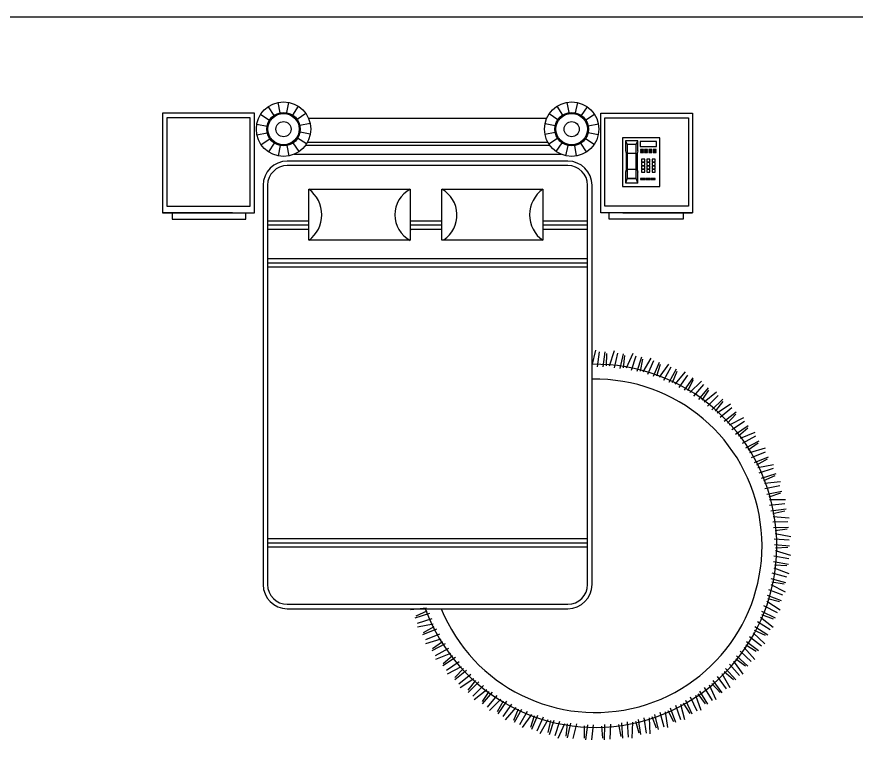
# Model space of a CAD drawing. Header units: millimetres. Extents: x 1787 to 68324, y 1435 to 30835.
# Drawn here: x 9544 to 13195, y 9715 to 12876 of the extents above; entities that cross this region are included whole.
import ezdxf

# ---------------------------------------------------------------- set-up
doc = ezdxf.new("R2010")
doc.units = ezdxf.units.MM
doc.layers.add('www.cad-blocks.net', color=7, linetype='Continuous')

# ---------------------------------------------------------------- blocks, each defined once
blk = doc.blocks.new('A$C78153961')
for p, q in [((0.4585, 2.7513), (0.4843, 2.714)), ((0.5008, 2.7696), (0.5104, 2.7253)), ((0.5469, 2.7704), (0.5388, 2.7258)), ((0.5898, 2.7534), (0.5653, 2.7153)), ((1.7147, 2.7534), (1.7393, 2.7153)), ((1.7577, 2.7704), (1.7658, 2.7258)), ((1.8038, 2.7696), (1.7942, 2.7253)), ((1.8461, 2.7513), (1.8203, 2.714)), ((0.3997, 2.7237), (0, 2.7237)), ((0.0177, 2.7035), (0.0177, 2.3188)), ((0.381, 2.7035), (0.0177, 2.7035)), ((0.381, 2.3188), (0.381, 2.7035)), ((0.3997, 2.2907), (0.3997, 2.7237)), ((0.4264, 2.7181), (0.4645, 2.6935)), ((0.623, 2.7213), (0.5857, 2.6955)), ((1.6816, 2.7213), (1.7189, 2.6955)), ((1.8782, 2.7181), (1.8401, 2.6935)), ((1.9049, 2.2907), (1.9049, 2.7237)), ((1.9049, 2.7237), (2.3046, 2.7237)), ((1.9236, 2.3188), (1.9236, 2.7035)), ((1.9236, 2.7035), (2.2869, 2.7035)), ((2.2869, 2.7035), (2.2869, 2.3188)), ((0.4094, 2.6752), (0.454, 2.6671)), ((0.6413, 2.679), (0.597, 2.6694)), ((1.6632, 2.679), (1.7076, 2.6694)), ((1.8951, 2.6752), (1.8505, 2.6671)), ((0.4102, 2.6291), (0.4545, 2.6387)), ((0.6421, 2.6329), (0.5975, 2.641)), ((1.6625, 2.6329), (1.7071, 2.641)), ((1.8944, 2.6291), (1.8501, 2.6387)), ((0.4285, 2.5868), (0.4658, 2.6126)), ((0.4617, 2.5547), (0.4863, 2.5928)), ((0.5931, 2.5568), (0.5672, 2.5941)), ((0.6251, 2.59), (0.587, 2.6145)), ((1.6755, 2.5966), (0.6291, 2.5966)), ((1.6794, 2.59), (1.7175, 2.6145)), ((1.7115, 2.5568), (1.7373, 2.5941)), ((1.8429, 2.5547), (1.8183, 2.5928)), ((1.876, 2.5868), (1.8388, 2.6126)), ((2.1622, 2.6159), (1.9992, 2.6159)), ((1.9992, 2.6159), (1.9992, 2.4051)), ((2.0131, 2.6033), (2.0204, 2.5878)), ((2.0668, 2.6033), (2.0131, 2.6033)), ((2.0131, 2.6033), (2.0131, 2.56)), ((2.0589, 2.5878), (2.0668, 2.6033)), ((2.0668, 2.56), (2.0668, 2.6037)), ((2.1471, 2.6005), (2.0761, 2.6005)), ((2.0761, 2.6005), (2.0761, 2.578)), ((2.1471, 2.578), (2.1471, 2.6005)), ((2.1622, 2.4051), (2.1622, 2.6159)), ((0.5046, 2.5377), (0.5127, 2.5823)), ((0.5507, 2.5385), (0.5412, 2.5828)), ((1.6843, 2.583), (0.6203, 2.583)), ((1.7539, 2.5385), (1.7634, 2.5828)), ((1.8, 2.5377), (1.7919, 2.5823)), ((2.0131, 2.56), (2.0156, 2.5487)), ((2.0589, 2.5878), (2.0204, 2.5878)), ((2.0589, 2.5878), (2.0204, 2.5878)), ((2.0204, 2.5878), (2.0204, 2.4395)), ((2.0589, 2.4395), (2.0589, 2.5878)), ((2.0668, 2.56), (2.0636, 2.5487)), ((2.0761, 2.578), (2.1471, 2.578)), ((2.0905, 2.5661), (2.0778, 2.5661)), ((2.0778, 2.5661), (2.0778, 2.5618)), ((2.0778, 2.5618), (2.0905, 2.5618)), ((2.0905, 2.5562), (2.0778, 2.5562)), ((2.0778, 2.5562), (2.0778, 2.5519)), ((2.0905, 2.5618), (2.0905, 2.5661)), ((2.0905, 2.5519), (2.0905, 2.5562)), ((2.1089, 2.5661), (2.0961, 2.5661)), ((2.0961, 2.5661), (2.0961, 2.5618)), ((2.0961, 2.5618), (2.1089, 2.5618)), ((2.1089, 2.5562), (2.0961, 2.5562)), ((2.0961, 2.5562), (2.0961, 2.5519)), ((2.1089, 2.5618), (2.1089, 2.5661)), ((2.1089, 2.5519), (2.1089, 2.5562)), ((2.1272, 2.5661), (2.1145, 2.5661)), ((2.1145, 2.5661), (2.1145, 2.5618)), ((2.1145, 2.5618), (2.1272, 2.5618)), ((2.1272, 2.5562), (2.1145, 2.5562)), ((2.1145, 2.5562), (2.1145, 2.5519)), ((2.1272, 2.5618), (2.1272, 2.5661)), ((2.1272, 2.5519), (2.1272, 2.5562)), ((2.1456, 2.5661), (2.1329, 2.5661)), ((2.1329, 2.5661), (2.1329, 2.5618)), ((2.1329, 2.5618), (2.1456, 2.5618)), ((2.1456, 2.5562), (2.1329, 2.5562)), ((2.1329, 2.5562), (2.1329, 2.5519)), ((2.1456, 2.5618), (2.1456, 2.5661)), ((2.1456, 2.5519), (2.1456, 2.5562)), ((0.572, 2.5452), (1.7326, 2.5452)), ((2.0156, 2.5487), (2.0156, 2.4765)), ((2.0589, 2.5478), (2.0204, 2.5478)), ((2.0636, 2.5487), (2.0636, 2.4778)), ((2.0778, 2.5519), (2.0905, 2.5519)), ((2.0965, 2.5232), (2.0827, 2.5232)), ((2.0827, 2.5232), (2.0827, 2.5115)), ((2.0961, 2.5519), (2.1089, 2.5519)), ((2.0965, 2.5115), (2.0965, 2.5232)), ((2.1191, 2.5232), (2.1053, 2.5232)), ((2.1053, 2.5232), (2.1053, 2.5115)), ((2.1145, 2.5519), (2.1272, 2.5519)), ((2.1191, 2.5115), (2.1191, 2.5232)), ((2.1424, 2.5232), (2.1286, 2.5232)), ((2.1286, 2.5232), (2.1286, 2.5115)), ((2.1329, 2.5519), (2.1456, 2.5519)), ((2.1424, 2.5115), (2.1424, 2.5232)), ((1.7623, 2.515), (0.5423, 2.515)), ((1.7623, 2.4958), (0.5423, 2.4958)), ((2.0827, 2.5115), (2.0965, 2.5115)), ((2.0965, 2.5084), (2.0827, 2.5084)), ((2.0827, 2.5084), (2.0827, 2.4967)), ((2.0827, 2.4967), (2.0965, 2.4967)), ((2.0965, 2.4935), (2.0827, 2.4935)), ((2.0827, 2.4935), (2.0827, 2.4819)), ((2.0965, 2.4967), (2.0965, 2.5084)), ((2.0965, 2.4819), (2.0965, 2.4935)), ((2.1053, 2.5115), (2.1191, 2.5115)), ((2.1191, 2.5084), (2.1053, 2.5084)), ((2.1053, 2.5084), (2.1053, 2.4967)), ((2.1053, 2.4967), (2.1191, 2.4967)), ((2.1191, 2.4935), (2.1053, 2.4935)), ((2.1053, 2.4935), (2.1053, 2.4819)), ((2.1191, 2.4967), (2.1191, 2.5084)), ((2.1191, 2.4819), (2.1191, 2.4935)), ((2.1286, 2.5115), (2.1424, 2.5115)), ((2.1424, 2.5084), (2.1286, 2.5084)), ((2.1286, 2.5084), (2.1286, 2.4967)), ((2.1286, 2.4967), (2.1424, 2.4967)), ((2.1424, 2.4935), (2.1286, 2.4935)), ((2.1286, 2.4935), (2.1286, 2.4819)), ((2.1424, 2.4967), (2.1424, 2.5084)), ((2.1424, 2.4819), (2.1424, 2.4935)), ((2.0156, 2.4765), (2.0131, 2.4669)), ((2.0131, 2.4669), (2.0131, 2.4202)), ((2.0204, 2.4799), (2.0589, 2.4799)), ((2.0636, 2.4778), (2.0668, 2.4669)), ((2.0668, 2.4197), (2.0668, 2.4669)), ((2.0827, 2.4819), (2.0965, 2.4819)), ((2.0965, 2.4787), (2.0827, 2.4787)), ((2.0827, 2.4787), (2.0827, 2.4671)), ((2.0827, 2.4671), (2.0965, 2.4671)), ((2.0965, 2.4671), (2.0965, 2.4787)), ((2.1053, 2.4819), (2.1191, 2.4819)), ((2.1191, 2.4787), (2.1053, 2.4787)), ((2.1053, 2.4787), (2.1053, 2.4671)), ((2.1053, 2.4671), (2.1191, 2.4671)), ((2.1191, 2.4671), (2.1191, 2.4787)), ((2.1286, 2.4819), (2.1424, 2.4819)), ((2.1424, 2.4787), (2.1286, 2.4787)), ((2.1286, 2.4787), (2.1286, 2.4671)), ((2.1286, 2.4671), (2.1424, 2.4671)), ((2.1424, 2.4671), (2.1424, 2.4787)), ((0.4371, 2.4099), (0.4371, 0.675)), ((0.4564, 2.4099), (0.4564, 0.675)), ((1.8482, 0.675), (1.8482, 2.4099)), ((1.8675, 0.675), (1.8675, 2.4099)), ((2.0204, 2.4395), (2.0131, 2.4202)), ((2.0131, 2.4202), (2.0668, 2.4202)), ((2.0589, 2.4395), (2.0204, 2.4395)), ((2.0204, 2.4395), (2.0589, 2.4395)), ((2.0668, 2.4202), (2.0589, 2.4395)), ((2.0973, 2.4395), (2.0774, 2.4395)), ((2.0774, 2.4395), (2.0774, 2.4356)), ((2.0774, 2.4356), (2.0973, 2.4356)), ((2.0973, 2.4356), (2.0973, 2.4395)), ((2.1198, 2.4395), (2.0999, 2.4395)), ((2.0999, 2.4395), (2.0999, 2.4356)), ((2.0999, 2.4356), (2.1198, 2.4356)), ((2.1198, 2.4356), (2.1198, 2.4395)), ((2.1423, 2.4395), (2.1225, 2.4395)), ((2.1225, 2.4395), (2.1225, 2.4356)), ((2.1225, 2.4356), (2.1423, 2.4356)), ((2.1423, 2.4356), (2.1423, 2.4395)), ((0.6361, 2.3929), (1.0761, 2.3929)), ((0.6361, 2.1708), (0.6361, 2.3929)), ((1.0761, 2.3929), (1.0761, 2.1708)), ((1.2139, 2.3929), (1.654, 2.3929)), ((1.2139, 2.1708), (1.2139, 2.3929)), ((1.654, 2.3929), (1.654, 2.1708)), ((1.9992, 2.4051), (2.1622, 2.4051)), ((0.0177, 2.3188), (0.381, 2.3188)), ((2.2869, 2.3188), (1.9236, 2.3188)), ((0, 2.2907), (0.3997, 2.2907)), ((2.3046, 2.2907), (1.9049, 2.2907)), ((0.4564, 2.2557), (0.6361, 2.2557)), ((0.4564, 2.2377), (0.6361, 2.2377)), ((1.0761, 2.2557), (1.2139, 2.2557)), ((1.0761, 2.2377), (1.2139, 2.2377)), ((1.654, 2.2557), (1.8482, 2.2557)), ((1.654, 2.2377), (1.8482, 2.2377)), ((0.4564, 2.2197), (0.6361, 2.2197)), ((1.0761, 2.2197), (1.2139, 2.2197)), ((1.0824, 2.2197), (1.0761, 2.2134)), ((1.654, 2.2197), (1.8482, 2.2197)), ((1.0761, 2.1708), (0.6361, 2.1708)), ((1.654, 2.1708), (1.2139, 2.1708)), ((0.4564, 2.0913), (1.8482, 2.0913)), ((0.4564, 2.0733), (1.8482, 2.0733)), ((0.4564, 2.0553), (1.8482, 2.0553)), ((1.8831, 1.694), (1.8671, 1.6261)), ((1.8981, 1.6863), (1.8897, 1.6207)), ((1.9234, 1.6859), (1.915, 1.6204)), ((1.964, 1.6901), (1.9416, 1.6239)), ((1.9782, 1.6809), (1.9636, 1.6165)), ((1.9297, 1.6785), (1.929, 1.6253)), ((2.0033, 1.6782), (1.9887, 1.6138)), ((2.0089, 1.6702), (2.0032, 1.6173)), ((2.0441, 1.6784), (2.0155, 1.6147)), ((2.0574, 1.668), (2.0368, 1.6052)), ((2.0821, 1.6629), (2.0615, 1.6002)), ((2.087, 1.6544), (2.0762, 1.6023)), ((2.1228, 1.6593), (2.0883, 1.5986)), ((2.135, 1.6476), (2.1085, 1.5871)), ((2.1591, 1.6402), (2.1326, 1.5797)), ((2.1632, 1.6313), (2.1475, 1.5804)), ((2.1993, 1.6327), (2.1592, 1.5755)), ((2.2103, 1.6199), (2.1782, 1.5622)), ((2.2336, 1.6102), (2.2015, 1.5525)), ((2.2368, 1.601), (2.2164, 1.5518)), ((2.2729, 1.599), (2.2275, 1.5459)), ((2.2827, 1.5852), (2.2452, 1.5308)), ((2.305, 1.5733), (2.2675, 1.519)), ((2.3072, 1.5638), (2.2822, 1.5168)), ((2.343, 1.5584), (2.2928, 1.5099)), ((2.3514, 1.5437), (2.3089, 1.4932)), ((2.3725, 1.5298), (2.33, 1.4793)), ((2.3738, 1.5201), (2.3445, 1.4757)), ((2.4089, 1.5113), (2.3543, 1.4678)), ((2.4159, 1.496), (2.3688, 1.4496)), ((2.4355, 1.4801), (2.3884, 1.4338)), ((2.4359, 1.4703), (2.4025, 1.4289)), ((2.47, 1.4582), (2.4115, 1.4201)), ((2.4755, 1.4423), (2.4242, 1.4006)), ((2.4936, 1.4246), (2.4423, 1.383)), ((2.4931, 1.4148), (2.4558, 1.3768)), ((2.5258, 1.3996), (2.464, 1.3672)), ((2.5298, 1.3831), (2.4748, 1.3466)), ((2.5461, 1.3639), (2.4911, 1.3273)), ((2.5446, 1.3542), (2.504, 1.3198)), ((2.5758, 1.3359), (2.5111, 1.3095)), ((2.5782, 1.3191), (2.5199, 1.288)), ((2.5926, 1.2984), (2.5343, 1.2672)), ((2.5902, 1.2889), (2.5464, 1.2586)), ((2.6195, 1.2677), (2.5526, 1.2476)), ((2.6203, 1.2508), (2.5593, 1.2253)), ((2.6326, 1.2288), (2.5717, 1.2033)), ((2.6294, 1.2196), (2.5829, 1.1935)), ((2.6565, 1.1957), (2.588, 1.182)), ((2.6557, 1.1788), (2.5926, 1.1592)), ((2.6659, 1.1557), (2.6028, 1.1361)), ((2.6618, 1.1468), (2.6131, 1.1253)), ((2.6865, 1.1205), (2.617, 1.1134)), ((2.6841, 1.1037), (2.6194, 1.0902)), ((2.6921, 1.0798), (2.6274, 1.0663)), ((2.6871, 1.0713), (2.6366, 1.0546)), ((2.7092, 1.0428), (2.6394, 1.0423)), ((2.7052, 1.0263), (2.6396, 1.019)), ((2.7109, 1.0017), (2.6452, 0.9944)), ((2.7052, 0.9938), (2.6533, 0.9819)), ((2.7244, 0.9632), (2.6549, 0.9694)), ((2.7189, 0.9472), (2.6529, 0.9462)), ((2.7222, 0.9222), (2.6562, 0.9212)), ((2.7158, 0.9149), (2.663, 0.908)), ((2.732, 0.8826), (2.6634, 0.8954)), ((0.4564, 0.8743), (1.8482, 0.8743)), ((0.4564, 0.8563), (1.8482, 0.8563)), ((2.725, 0.8672), (2.6592, 0.8725)), ((2.7259, 0.842), (2.6601, 0.8473)), ((0.4564, 0.8383), (1.8482, 0.8383)), ((2.732, 0.8016), (2.6648, 0.8208)), ((2.7188, 0.8353), (2.6656, 0.8334)), ((2.722, 0.7618), (2.6569, 0.7733)), ((2.7235, 0.787), (2.6584, 0.7985)), ((2.7242, 0.721), (2.6592, 0.7465)), ((2.7143, 0.7558), (2.6611, 0.759)), ((2.7105, 0.6823), (2.6468, 0.7)), ((2.7143, 0.7073), (2.6507, 0.7249)), ((2.7087, 0.6415), (2.6465, 0.6731)), ((2.7022, 0.6771), (2.6496, 0.6853)), ((2.6914, 0.6043), (2.6297, 0.6279)), ((2.6977, 0.6288), (2.636, 0.6524)), ((0.5423, 0.5891), (1.7623, 0.5891)), ((2.6858, 0.5639), (2.6269, 0.6012)), ((2.6827, 0.5999), (2.6311, 0.6131)), ((0.5423, 0.5698), (1.7623, 0.5698)), ((1.0777, 0.5658), (1.1471, 0.5729)), ((1.0983, 0.5305), (1.1614, 0.5501)), ((1.1024, 0.5394), (1.1511, 0.5609)), ((2.6651, 0.5285), (2.6059, 0.5578)), ((2.6736, 0.5522), (2.6144, 0.5816)), ((1.1085, 0.5075), (1.1716, 0.5271)), ((2.6424, 0.4783), (2.5862, 0.5131)), ((2.6557, 0.4887), (2.6005, 0.5315)), ((2.6559, 0.5249), (2.6059, 0.5429)), ((1.1077, 0.4906), (1.1761, 0.5043)), ((1.1315, 0.4575), (1.1925, 0.4829)), ((1.1348, 0.4667), (1.1812, 0.4927)), ((2.6222, 0.4528), (2.5741, 0.4755)), ((2.6316, 0.4555), (2.5755, 0.4903)), ((1.1439, 0.4355), (1.2048, 0.4609)), ((1.1447, 0.4186), (1.2115, 0.4387)), ((2.6042, 0.4077), (2.5517, 0.4477)), ((2.6185, 0.4168), (2.5676, 0.4646)), ((1.1716, 0.3879), (1.2298, 0.419)), ((1.174, 0.3974), (1.2177, 0.4277)), ((2.5817, 0.3842), (2.536, 0.4114)), ((2.5914, 0.386), (2.5388, 0.426)), ((1.186, 0.3671), (1.2442, 0.3983)), ((1.1884, 0.3504), (1.253, 0.3768)), ((1.2195, 0.3321), (1.2602, 0.3664)), ((2.5447, 0.3206), (2.4962, 0.3655)), ((2.5596, 0.341), (2.5111, 0.3858)), ((2.5746, 0.3487), (2.5285, 0.4012)), ((1.2181, 0.3224), (1.2731, 0.3589)), ((1.2344, 0.3031), (1.2894, 0.3397)), ((2.5245, 0.2852), (2.4836, 0.3417)), ((2.5349, 0.3197), (2.492, 0.3512)), ((1.2384, 0.2867), (1.3002, 0.3191)), ((1.2706, 0.2616), (1.3219, 0.3033)), ((1.2711, 0.2714), (1.3083, 0.3095)), ((2.4822, 0.2601), (2.4424, 0.2954)), ((2.492, 0.26), (2.448, 0.3093)), ((2.5088, 0.2789), (2.4648, 0.3281)), ((1.2886, 0.244), (1.3399, 0.2856)), ((1.2942, 0.228), (1.3527, 0.2662)), ((1.3282, 0.2159), (1.3617, 0.2573)), ((2.4338, 0.2047), (2.3947, 0.2579)), ((2.4523, 0.2219), (2.4132, 0.2751)), ((2.4685, 0.2266), (2.4332, 0.2868)), ((1.3286, 0.2061), (1.3757, 0.2524)), ((1.3483, 0.1903), (1.3954, 0.2366)), ((2.3907, 0.1705), (2.3568, 0.2272)), ((2.4073, 0.1737), (2.3778, 0.237)), ((2.4241, 0.2056), (2.3878, 0.2446)), ((1.3553, 0.1749), (1.4099, 0.2184)), ((1.3904, 0.1661), (1.4197, 0.2105)), ((1.3917, 0.1564), (1.4342, 0.207)), ((1.4128, 0.1425), (1.4552, 0.1931)), ((2.3244, 0.1252), (2.2961, 0.1848)), ((2.3413, 0.1268), (2.318, 0.1926)), ((2.361, 0.157), (2.3287, 0.1993)), ((2.3706, 0.1551), (2.3367, 0.2118)), ((1.4212, 0.1279), (1.4714, 0.1764)), ((1.4569, 0.1224), (1.4819, 0.1694)), ((1.4592, 0.1129), (1.4967, 0.1673)), ((1.4815, 0.1011), (1.519, 0.1555)), ((2.2542, 0.0864), (2.2316, 0.1485)), ((2.2711, 0.0864), (2.2542, 0.1541)), ((2.2936, 0.1146), (2.2654, 0.1597)), ((2.303, 0.1118), (2.2747, 0.1714)), ((1.4913, 0.0873), (1.5367, 0.1404)), ((1.5274, 0.0853), (1.5478, 0.1345)), ((1.5305, 0.076), (1.5627, 0.1337)), ((1.5538, 0.0664), (1.586, 0.1241)), ((1.5649, 0.0536), (1.605, 0.1107)), ((2.1805, 0.0544), (2.164, 0.1184)), ((2.1974, 0.0528), (2.187, 0.1219)), ((2.2225, 0.0788), (2.1988, 0.1264)), ((2.2316, 0.0751), (2.209, 0.1372)), ((1.601, 0.055), (1.6167, 0.1059)), ((1.605, 0.0461), (1.6316, 0.1066)), ((1.6292, 0.0387), (1.6557, 0.0992)), ((1.6414, 0.027), (1.6759, 0.0877)), ((1.6772, 0.0319), (1.688, 0.084)), ((1.6821, 0.0233), (1.7027, 0.0861)), ((1.7068, 0.0183), (1.7274, 0.081)), ((2.0011, 0.0077), (1.9969, 0.0737)), ((2.0259, 0.0122), (2.0217, 0.0781)), ((2.0421, 0.0074), (2.045, 0.0772)), ((2.0717, 0.0282), (2.0574, 0.0794)), ((2.0799, 0.0228), (2.0695, 0.0881)), ((2.1042, 0.0296), (2.0938, 0.0949)), ((2.1208, 0.0264), (2.117, 0.0961)), ((2.1483, 0.0499), (2.1292, 0.0995)), ((2.157, 0.0453), (2.1405, 0.1093)), ((1.7201, 0.0078), (1.7486, 0.0715)), ((1.7552, 0.0161), (1.761, 0.069)), ((1.7609, 0.008), (1.7755, 0.0725)), ((1.786, 0.0053), (1.8006, 0.0698)), ((1.8344, 0.0077), (1.8351, 0.061)), ((1.8408, 0.0003), (1.8492, 0.0658)), ((1.866, 0), (1.8744, 0.0655)), ((1.9141, 0.007), (1.9097, 0.06)), ((1.9211, 0.0002), (1.9232, 0.0662)), ((1.9463, 0.0023), (1.9484, 0.0683)), ((1.9934, 0.0138), (1.984, 0.0662))]:
    blk.add_line(p, q)
at = {"linetype": 'Continuous'}
for p, q in [((0, 2.7237), (0, 2.2907)), ((2.3046, 2.7237), (2.3046, 2.2907)), ((0.6342, 2.7012), (1.6704, 2.7012)), ((0.3036, 2.2907), (0, 2.2907)), ((0.0411, 2.2907), (0.0411, 2.2627)), ((0.3625, 2.2627), (0.3625, 2.2907)), ((1.9421, 2.2627), (1.9421, 2.2907)), ((2.001, 2.2907), (2.3046, 2.2907)), ((2.2635, 2.2907), (2.2635, 2.2627)), ((0.0411, 2.2627), (0.3625, 2.2627)), ((2.2635, 2.2627), (1.9421, 2.2627))]:
    blk.add_line(p, q, dxfattribs=at)
for centre, radius in [((0.5258, 2.654), 0.1182), ((1.7788, 2.654), 0.1182), ((0.5258, 2.654), 0.0729), ((0.5258, 2.654), 0.0684), ((1.7788, 2.654), 0.0729), ((1.7788, 2.654), 0.0684), ((0.5258, 2.654), 0.0328), ((1.7788, 2.654), 0.0328)]:
    blk.add_circle(centre, radius)
for centre, radius, start, end in [((0.5423, 2.4099), 0.1052, 90, 180), ((0.5423, 2.4099), 0.0859, 90, 180), ((1.7623, 2.4099), 0.1052, 0, 90), ((1.7623, 2.4099), 0.0859, 0, 90), ((0.5536, 2.2818), 0.1383, 306.5959, 53.4041), ((1.1363, 2.2818), 0.1263, 118.4619, 241.5381), ((1.1516, 2.2804), 0.1286, 303.4023, 61.0264), ((1.7303, 2.2818), 0.1347, 124.5027, 235.4973), ((1.8821, 0.8431), 0.7889, 200.2689, 91.0624), ((1.8821, 0.8431), 0.7243, 202.1706, 91.1573), ((0.5423, 0.675), 0.1052, 180, 270), ((0.5423, 0.675), 0.0859, 180, 270), ((1.7623, 0.675), 0.0859, 270, 0)]:
    blk.add_arc(centre, radius, start, end)
blk.add_arc((1.7623, 0.675), 0.1052, 270, 0, dxfattribs=at)
blk = doc.blocks.new('format')
at = {"color": 155, "true_color": 0x546d8e}
blk.add_line((47364.4, 22359.1), (110172.9, 22359.1), dxfattribs=at)

msp = doc.modelspace()

# ---------------------------------------------------------------- block references
at = {"xscale": 1000, "yscale": 1000, "zscale": 1000}
msp.add_blockref('A$C78153961', (10178.5, 9733.9), dxfattribs=at)
at = {"layer": 'www.cad-blocks.net'}
msp.add_blockref('format', (-41848.5, -9482.9), dxfattribs=at)

doc.saveas('drawing.dxf')
